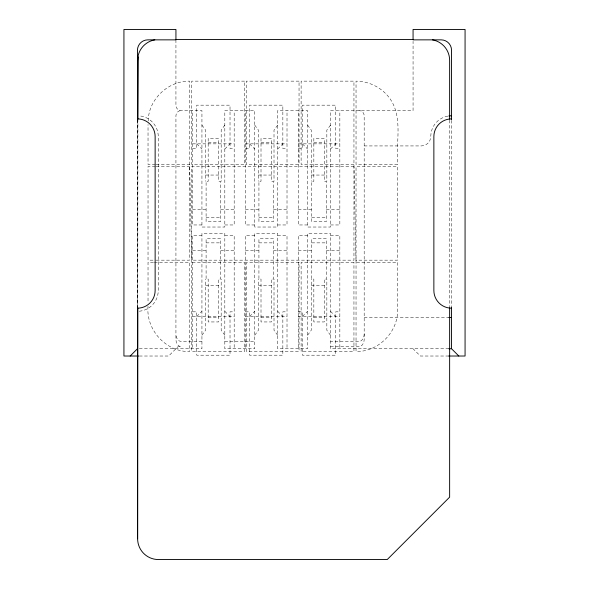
<?xml version="1.0" encoding="UTF-8"?>
<svg xmlns="http://www.w3.org/2000/svg" width="589" height="589" viewBox="0 0 589 589"><rect width="100%" height="100%" fill="white"/><g stroke="black" fill="none" stroke-linecap="round" stroke-linejoin="round"><path stroke-width="0.44" stroke-dasharray="2.94 2.21" d="M137.782 306.935L137.907 120.193M364.179 334.103C364.223 337.195 362.529 341.296 358.981 341.458L330.488 341.458M148.185 120.929C148.524 99.335 168.123 80.803 189.629 81.135L189.629 260.161L156.166 260.161M224.821 125.133L221.177 130.095L221.177 181.294M277.655 125.133L274.01 130.095L274.01 181.294M330.488 125.133L326.843 130.095L326.843 181.294M201.939 335.222L205.576 330.26L205.576 279.061M254.772 335.222L258.409 330.26L258.409 279.061M307.605 335.222L311.242 330.26L311.242 279.061M224.821 149.054L230.019 143.856M277.655 149.054L282.853 143.856M330.488 149.054L335.686 143.856M196.741 316.499L201.939 311.301M249.574 316.499L254.772 311.301M302.407 316.499L307.605 311.301M175.934 39.853L175.934 105.372A5.198 5.198 0 0 0 181.14 110.57L201.939 110.57L201.939 227.03L224.821 227.03L224.821 110.57L254.772 110.57L254.772 227.03L277.655 227.03L277.655 110.57L307.605 110.57L307.605 227.03L330.488 227.03L330.488 110.57L413.066 110.57L413.066 41.296M208.175 142.567L218.578 142.567M261.008 142.567L271.411 142.567M313.841 142.567L324.244 142.567M192.574 143.856L234.179 143.856M245.407 143.856L287.012 143.856M298.248 143.856L339.846 143.856M364.179 145.932L421.385 145.932A9.358 9.358 0 0 0 430.603 138.201L431.06 132.959A20.799 20.799 0 0 1 447.934 116.092M192.574 148.524L196.741 148.524L196.741 105.166L230.019 105.166L230.019 148.524L234.179 148.524M245.407 148.524L249.574 148.524L249.574 105.166L282.853 105.166L282.853 148.524L287.012 148.524M298.248 148.524L302.407 148.524L302.407 105.166L335.686 105.166L335.686 148.524L339.846 148.524M155.268 164.478L148.03 164.478L148.03 124.551M156.166 164.478L189.629 164.478L191.712 262.238L191.712 351.545L244.545 351.545L244.545 262.238L191.712 262.238M353.952 164.478L301.119 164.478L301.119 81.135L353.952 81.135L353.952 164.478L356.036 262.238L397.634 262.238L397.634 309.939C398.024 332.189 378.278 351.928 356.036 351.545L356.036 166.554L397.634 166.554L397.634 260.161L356.036 260.161M155.268 166.437L148.03 166.437L148.03 260.161L155.268 260.161M156.166 166.437L189.629 166.437M205.576 175.051L221.177 175.051M258.409 175.051L274.01 175.051M311.242 175.051L326.843 175.051M192.574 209.684L206.098 209.684M220.654 209.684L234.179 209.684M245.407 209.684L258.932 209.684M273.495 209.684L287.012 209.684M298.248 209.684L311.765 209.684M326.328 209.684L339.846 209.684M206.098 217.488L220.654 217.488M258.932 217.488L273.495 217.488M311.765 217.488L326.328 217.488M201.939 224.961L192.574 224.961L192.574 110.57M224.821 224.961L234.179 224.961L234.179 110.57M254.772 224.961L245.407 224.961L245.407 110.57M277.655 224.961L287.012 224.961L287.012 110.57M307.605 224.961L298.248 224.961L298.248 110.57M330.488 224.961L339.846 224.961L339.846 110.57M201.939 235.386L192.574 235.386L192.574 348.74M224.821 235.386L234.179 235.386L234.179 348.74M254.772 235.386L245.407 235.386L245.407 348.74M277.655 235.386L287.012 235.386L287.012 348.74M307.605 235.386L298.248 235.386L298.248 348.74M330.488 235.386L339.846 235.386L339.846 348.74M206.098 242.867L220.654 242.867M258.932 242.867L273.495 242.867M311.765 242.867L326.328 242.867M192.574 250.664L206.098 250.664M220.654 250.664L234.179 250.664M245.407 250.664L258.932 250.664M273.495 250.664L287.012 250.664M298.248 250.664L311.765 250.664M326.328 250.664L339.846 250.664M153.457 262.238L148.03 262.238L148.03 302.606M154.362 262.238L189.629 262.238L189.629 351.545C165.921 352.045 145.836 329.73 148.03 306.273M205.576 285.297L221.177 285.297M258.409 285.297L274.01 285.297M311.242 285.297L326.843 285.297M192.574 311.831L196.741 311.831L196.741 355.189L230.019 355.189L230.019 311.831L234.179 311.831M245.407 311.831L249.574 311.831L249.574 355.189L282.853 355.189L282.853 311.831L287.012 311.831M298.248 311.831L302.407 311.831L302.407 355.189L335.686 355.189L335.686 311.831L339.846 311.831M192.574 316.499L234.179 316.499M245.407 316.499L287.012 316.499M298.248 316.499L339.846 316.499M364.179 317.537L448.789 317.537M208.175 317.788L218.578 317.788M261.008 317.788L271.411 317.788M313.841 317.788L324.244 317.788M201.939 341.458L181.14 341.458C177.583 341.296 175.897 337.195 175.934 334.103M224.821 341.458L254.772 341.458M330.488 346.656L358.981 346.656C362.529 346.494 364.223 342.393 364.179 339.308L364.179 115.775A5.198 5.198 0 0 0 358.981 110.57M139.291 348.74L201.939 348.74L201.939 233.325L224.821 233.325L224.821 348.74L254.772 348.74L254.772 233.325L277.655 233.325L277.655 348.74L307.605 348.74L307.605 233.325L330.488 233.325L330.488 348.74L448.796 348.74M139.335 356.021L168.653 356.021L178.018 346.656L181.14 346.656C177.583 346.494 175.897 342.393 175.934 339.308L175.934 115.775A5.198 5.198 0 0 1 181.14 110.57M448.744 356.021L420.347 356.021L413.066 348.74M302.407 143.856L307.605 149.054M249.574 143.856L254.772 149.054M196.741 143.856L201.939 149.054M330.488 311.301L335.686 316.499M277.655 311.301L282.853 316.499M224.821 311.301L230.019 316.499M307.605 125.133L311.242 130.095L311.242 181.294M254.772 125.133L258.409 130.095L258.409 181.294M201.939 125.133L205.576 130.095L205.576 181.294M330.488 335.222L326.843 330.26L326.843 279.061M277.655 335.222L274.01 330.26L274.01 279.061M224.821 335.222L221.177 330.26L221.177 279.061M451.542 120.355L451.542 307.451M449.635 120.112L449.635 306.788M137.627 120.134L137.627 306.906M137.458 120.355L137.458 306.714M139.269 311.22A20.799 20.799 0 0 0 158.257 290.495L158.257 136.574A20.799 20.799 0 0 0 139.269 115.849M244.545 81.135L191.712 81.135L191.712 164.478L244.545 164.478L244.545 81.135M299.043 81.135L246.209 81.135L246.209 164.478L299.043 164.478L299.043 81.135M218.578 138.408L208.175 138.408L208.175 181.294L206.098 181.294L206.098 221.648L220.654 221.648L220.654 181.294L218.578 181.294L218.578 138.408M271.411 138.408L261.008 138.408L261.008 181.294L258.932 181.294L258.932 221.648L273.495 221.648L273.495 181.294L271.411 181.294L271.411 138.408M324.244 138.408L313.841 138.408L313.841 181.294L311.765 181.294L311.765 221.648L326.328 221.648L326.328 181.294L324.244 181.294L324.244 138.408M397.634 164.478L356.036 164.478L356.036 81.135C368.184 81.223 380.023 86.745 387.901 96C403.995 115.076 395.558 142.03 397.634 164.478M353.952 166.554L191.712 166.554L191.712 260.161L353.952 260.161L353.952 166.554M220.654 238.707L206.098 238.707L206.098 279.061L208.175 279.061L208.175 321.947L218.578 321.947L218.578 279.061L220.654 279.061L220.654 238.707M273.495 238.707L258.932 238.707L258.932 279.061L261.008 279.061L261.008 321.947L271.411 321.947L271.411 279.061L273.495 279.061L273.495 238.707M326.328 238.707L311.765 238.707L311.765 279.061L313.841 279.061L313.841 321.947L324.244 321.947L324.244 279.061L326.328 279.061L326.328 238.707M299.043 262.238L246.622 262.238L246.622 351.545L299.043 351.545L299.043 262.238M353.952 262.238L301.119 262.238L301.119 351.545L353.952 351.545L353.952 262.238"/><path stroke-width="0.88" d="M449.635 307.708L449.635 497.145L387.238 559.55L158.426 559.55A20.799 20.799 0 0 1 137.627 538.751L137.782 307.856M137.907 119.272L137.944 56.721L137.627 119.214M130.176 356.021L137.458 348.74L137.458 307.561M175.905 39.537L413.206 39.537M448.789 317.537L451.542 317.537M448.796 348.74L451.542 348.74L458.824 356.021M138.54 356.021L123.933 356.021L123.933 29.45L175.934 29.45L175.934 39.853L147.854 39.853A10.403 10.403 0 0 0 137.458 50.249L137.458 119.508M448.744 356.021L465.067 356.021L465.067 29.45L413.066 29.45L413.066 39.853L441.146 39.853A10.403 10.403 0 0 1 451.542 50.249L451.542 119.508M451.542 307.451L451.542 348.74M449.635 119.192L449.635 60.336A20.799 20.799 0 0 0 432.451 39.853M137.627 307.819L137.627 538.751M137.627 60.336A20.799 20.799 0 0 1 154.819 39.853M448.825 115.952A20.799 20.799 0 0 1 451.542 115.775M451.542 308.18A17.677 17.677 0 0 1 433.865 290.495L433.865 136.574A17.677 17.677 0 0 1 451.542 118.89M137.458 118.89A17.677 17.677 0 0 1 155.135 136.574L155.135 290.495A17.677 17.677 0 0 1 137.458 308.18"/></g></svg>
